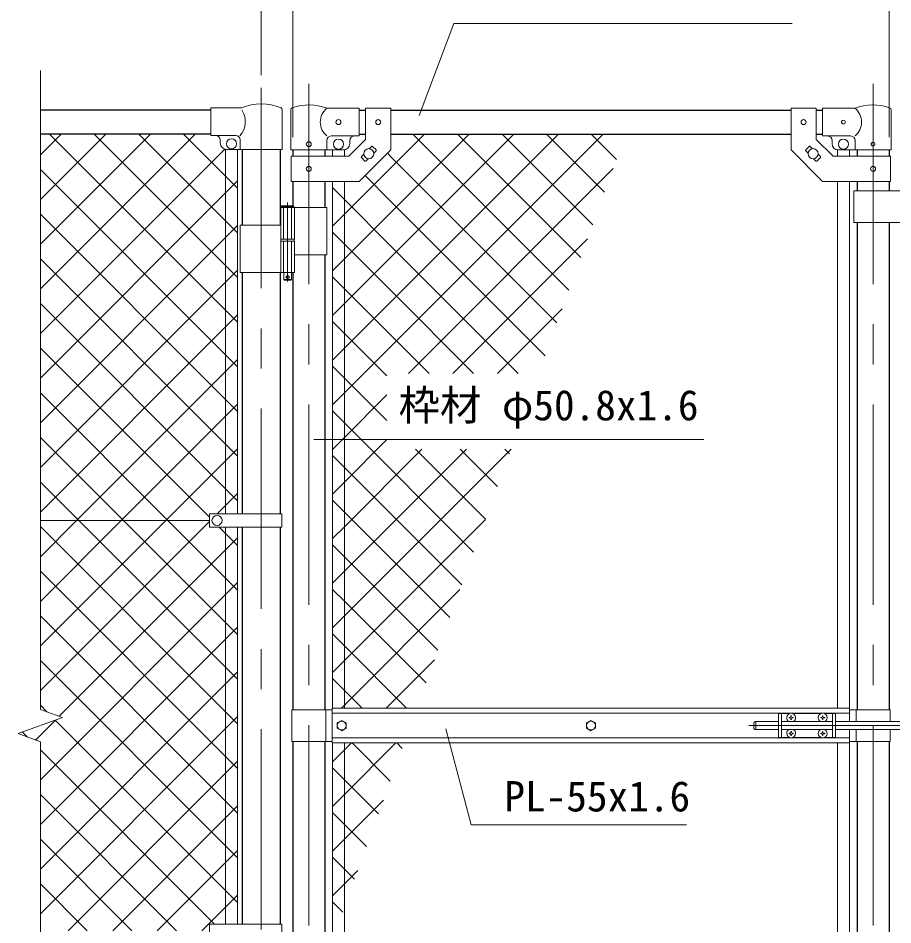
# Model space of a CAD drawing. Units: millimetres, scale not verified. Extents: x -4200 to 4200, y -2970 to 2970.
# Drawn here: x -143 to 1243, y 171 to 1607 of the extents above; entities that cross this region are included whole.
import ezdxf
from ezdxf.enums import TextEntityAlignment as Align

# ---------------------------------------------------------------- set-up
doc = ezdxf.new("R2010")
doc.units = ezdxf.units.MM
doc.header["$LTSCALE"] = 10
doc.linetypes.add('DASHED', pattern=[7.5, 6, -1.5])
doc.linetypes.add('USER1', pattern=[50.8, 31.75, -6.35, 6.35, -6.35])
for name, color, linetype, lineweight in [('0-1_D-STR-TXT', 7, 'Continuous', 13), ('0-2_D-BMK', 2, 'USER1', 13), ('0-3_D-STR1', 1, 'Continuous', 25), ('0-4_D-STR3', 3, 'Continuous', 13), ('0-8_D-STR-DIM', 7, 'Continuous', 13), ('0-B_D-STR2', 7, 'Continuous', 13)]:
    doc.layers.add(name, color=color, linetype=linetype, lineweight=lineweight)
doc.styles.add('ＭＳ ゴシック', font='')
doc.styles.get('ＭＳ ゴシック').set_extended_font_data('MS Gothic')

msp = doc.modelspace()

# ---------------------------------------------------------------- linework, layer by layer
at = {"layer": '0-1_D-STR-TXT'}
for points in [[(1083.32, 1598.46), (547.12, 1598.46), (492.56, 1452.8)], [(943.38, 939.34), (522.55, 939.34), (325.4, 939.34)], [(916.13, 329.11), (574.85, 329.11), (534.34, 481.26)]]:
    msp.add_lwpolyline(points, dxfattribs=at)
at = {"layer": '0-2_D-BMK'}
for p, q in [((241.99, 1496.61), (241.99, -849.21)), ((317.39, 1503.1), (317.39, -535.29)), ((1211.59, 1503.1), (1211.59, -535.29)), ((283.83, 1314.79), (283.83, 1189.9)), ((287.46, 1196.87), (280.21, 1196.87)), ((1014.52, 486.37), (1638.97, 486.37))]:
    msp.add_line(p, q, dxfattribs=at)
at = {"layer": '0-3_D-STR1'}
for p, q in [((161.99, 1461.37), (-108.01, 1461.37)), ((397.39, 1461.37), (407.39, 1461.37)), ((447.39, 1461.37), (1081.59, 1461.37)), ((1121.59, 1461.37), (1131.59, 1461.37)), ((161.99, 1423.37), (-108.01, 1423.37)), ((397.39, 1423.37), (407.39, 1423.37)), ((447.39, 1423.37), (1081.59, 1423.37)), ((1121.59, 1423.37), (1131.59, 1423.37)), ((211.74, 1399.07), (211.74, 1278.87)), ((272.24, 1399.07), (272.24, 1278.87)), ((291.99, 1398.37), (291.99, 1388.32)), ((342.79, 1398.37), (342.79, 1388.32)), ((1186.19, 1398.37), (1186.19, 1388.32)), ((1236.99, 1398.37), (1236.99, 1388.32)), ((291.99, 1348.32), (291.99, 1309.87)), ((342.79, 1348.32), (342.79, 1306.87)), ((1186.19, 1348.32), (1186.19, 1333.32)), ((1236.99, 1348.32), (1236.99, 1333.32)), ((1186.19, 1283.32), (1186.19, 511.37)), ((1236.99, 1283.32), (1236.99, 511.37)), ((342.79, 1231.87), (342.79, 511.37)), ((211.74, 1203.87), (211.74, 821.87)), ((272.24, 1203.87), (272.24, 821.87)), ((291.99, 1203.87), (291.99, 511.37)), ((211.74, 800.87), (211.74, 171.87)), ((272.24, 800.87), (272.24, 171.87)), ((291.99, 461.37), (291.99, -256.13)), ((342.79, 461.37), (342.79, -259.13)), ((1186.19, 461.37), (1186.19, -222.63)), ((1236.99, 461.37), (1236.99, -222.63))]:
    msp.add_line(p, q, dxfattribs=at)
at = {"layer": '0-4_D-STR3'}
for p, q in [((161.99, 1421.07), (161.99, 1465.07)), ((210.86, 1465.07), (161.99, 1465.07)), ((275.39, 1461.92), (275.39, 1399.07)), ((288.84, 1398.37), (288.84, 1462.06)), ((397.39, 1464.37), (345.94, 1464.37)), ((397.39, 1464.37), (397.39, 1420.37)), ((407.39, 1464.57), (407.39, 1414.89)), ((407.39, 1464.57), (447.39, 1464.57)), ((447.39, 1464.57), (447.39, 1398.32)), ((1081.59, 1464.57), (1081.59, 1398.32)), ((1121.59, 1464.57), (1081.59, 1464.57)), ((1121.59, 1464.57), (1121.59, 1414.89)), ((1131.59, 1464.37), (1183.04, 1464.37)), ((1131.59, 1464.37), (1131.59, 1420.37)), ((1240.14, 1398.37), (1240.14, 1462.06)), ((201.59, 1421.07), (161.99, 1421.07)), ((176.99, 1409.07), (176.99, 1414.07)), ((208.59, 1414.07), (208.59, 1399.07)), ((345.94, 1398.37), (345.94, 1413.37)), ((397.39, 1420.37), (352.94, 1420.37)), ((380.82, 1388.32), (407.39, 1414.89)), ((382.39, 1413.37), (382.39, 1408.37)), ((1148.16, 1388.32), (1121.59, 1414.89)), ((1131.59, 1420.37), (1176.04, 1420.37)), ((1146.59, 1413.37), (1146.59, 1408.37)), ((1183.04, 1398.37), (1183.04, 1413.37)), ((185.49, 1399.07), (185.49, 821.87)), ((275.39, 1399.07), (186.99, 1399.07)), ((204.49, 1399.07), (204.49, 821.87)), ((288.84, 1398.37), (345.94, 1398.37)), ((345.94, 1398.37), (372.39, 1398.37)), ((354.89, 1398.37), (354.89, 1388.32)), ((373.89, 1398.37), (373.89, 1388.32)), ((413.27, 1400.27), (416.99, 1403.98)), ((418.4, 1403.98), (424.06, 1398.33)), ((420.34, 1393.2), (424.06, 1396.91)), ((1110.58, 1403.98), (1104.92, 1398.33)), ((1108.64, 1393.2), (1104.92, 1396.91)), ((1115.71, 1400.27), (1111.99, 1403.98)), ((1155.09, 1398.37), (1155.09, 1388.32)), ((1183.04, 1398.37), (1156.59, 1398.37)), ((1174.09, 1398.37), (1174.09, 1388.32)), ((1240.14, 1398.37), (1183.04, 1398.37)), ((289.69, 1388.32), (380.82, 1388.32)), ((289.69, 1388.32), (289.69, 1348.32)), ((400.72, 1387.72), (404.44, 1391.44)), ((400.72, 1386.31), (406.38, 1380.65)), ((407.79, 1380.65), (411.51, 1384.37)), ((1121.19, 1380.65), (1117.47, 1384.37)), ((1128.26, 1386.31), (1122.6, 1380.65)), ((1128.26, 1387.72), (1124.54, 1391.44)), ((1239.29, 1388.32), (1148.16, 1388.32)), ((1239.29, 1388.32), (1239.29, 1348.32)), ((354.89, 1348.32), (354.89, 513.87)), ((373.89, 1348.32), (373.89, 513.87)), ((1155.09, 1348.32), (1155.09, 513.87)), ((1174.09, 1348.32), (1174.09, 513.87)), ((1301.39, 1333.32), (1181.39, 1333.32)), ((1181.39, 1333.32), (1181.39, 1283.32)), ((273.83, 1308.87), (274.83, 1309.87)), ((273.83, 1308.87), (273.83, 1306.87)), ((273.83, 1308.87), (293.83, 1308.87)), ((292.83, 1309.87), (274.83, 1309.87)), ((273.03, 1306.87), (273.03, 1256.87)), ((345.94, 1306.87), (273.03, 1306.87)), ((294.63, 1306.87), (294.63, 1256.87)), ((345.94, 1306.87), (345.94, 1231.87)), ((273.03, 1278.87), (208.69, 1278.87)), ((208.69, 1278.87), (208.69, 1203.87)), ((1301.39, 1283.32), (1181.39, 1283.32)), ((294.63, 1256.87), (273.03, 1256.87)), ((294.63, 1253.87), (273.03, 1253.87)), ((273.03, 1253.87), (273.03, 1203.87)), ((273.33, 1256.87), (273.33, 1253.87)), ((294.33, 1253.87), (273.33, 1253.87)), ((294.33, 1256.87), (294.33, 1253.87)), ((294.63, 1253.87), (294.63, 1203.87)), ((345.94, 1231.87), (294.74, 1231.87)), ((294.63, 1203.87), (208.69, 1203.87)), ((278.83, 1191.87), (277.83, 1192.87)), ((288.83, 1191.87), (289.83, 1192.87)), ((289.83, 1203.87), (289.83, 1192.87)), ((288.83, 1191.87), (278.83, 1191.87)), ((159.99, 821.87), (159.99, 800.87)), ((274.79, 821.87), (159.99, 821.87)), ((274.79, 821.87), (274.79, 800.87)), ((-108.01, 811.37), (159.99, 811.37)), ((274.79, 800.87), (159.99, 800.87)), ((185.49, 800.87), (185.49, 171.87)), ((204.49, 800.87), (204.49, 171.87)), ((290.39, 511.37), (290.39, 461.37)), ((290.39, 511.37), (354.49, 511.37)), ((344.39, 511.37), (344.39, 461.37)), ((1174.49, 513.87), (354.49, 513.87)), ((354.49, 458.87), (354.49, 513.87)), ((1174.49, 505.87), (354.49, 505.87)), ((1061.84, 505.37), (1061.84, 467.37)), ((1079.24, 505.37), (1061.84, 505.37)), ((1066.34, 505.37), (1066.34, 467.37)), ((1129.24, 505.37), (1084.44, 505.37)), ((1151.84, 505.37), (1134.44, 505.37)), ((1147.34, 505.37), (1147.34, 467.37)), ((1151.84, 505.37), (1151.84, 467.37)), ((1174.49, 492.87), (1174.49, 513.87)), ((1238.59, 511.37), (1174.49, 511.37)), ((1184.59, 511.37), (1184.59, 492.87)), ((1238.59, 511.37), (1238.59, 492.87)), ((1022.64, 489.87), (1022.64, 482.87)), ((1037.09, 492.87), (1025.64, 492.87)), ((1025.64, 492.87), (1025.64, 479.87)), ((1036.94, 492.87), (1061.84, 492.87)), ((1066.34, 492.87), (1147.34, 492.87)), ((1078.69, 498.47), (1078.69, 498.87)), ((1079.99, 498.45), (1078.69, 498.47)), ((1081.45, 502.02), (1081.42, 500.72)), ((1081.45, 495.72), (1081.42, 497.01)), ((1082.24, 502.02), (1081.45, 502.02)), ((1082.24, 495.72), (1081.45, 495.72)), ((1082.24, 502.02), (1082.26, 500.72)), ((1082.24, 495.72), (1082.26, 497.01)), ((1083.69, 499.28), (1084.99, 499.26)), ((1084.99, 499.26), (1084.99, 498.87)), ((1129.99, 499.28), (1128.69, 499.26)), ((1128.69, 499.26), (1128.69, 498.87)), ((1131.45, 502.02), (1131.42, 500.72)), ((1131.45, 495.72), (1131.42, 497.01)), ((1132.24, 502.02), (1131.45, 502.02)), ((1132.24, 495.72), (1131.45, 495.72)), ((1132.24, 502.02), (1132.26, 500.72)), ((1132.24, 495.72), (1132.26, 497.01)), ((1133.69, 498.45), (1134.99, 498.47)), ((1134.99, 498.47), (1134.99, 498.87)), ((1151.84, 492.87), (1332.64, 492.87)), ((1037.09, 479.87), (1025.64, 479.87)), ((1036.94, 479.87), (1061.84, 479.87)), ((1066.34, 479.87), (1147.34, 479.87)), ((1081.45, 477.02), (1081.42, 475.72)), ((1082.24, 477.02), (1081.45, 477.02)), ((1082.24, 477.02), (1082.26, 475.72)), ((1083.69, 474.28), (1084.99, 474.26)), ((1084.99, 474.26), (1084.99, 473.87)), ((1129.99, 474.28), (1128.69, 474.26)), ((1128.69, 474.26), (1128.69, 473.87)), ((1131.45, 477.02), (1131.42, 475.72)), ((1132.24, 477.02), (1131.45, 477.02)), ((1132.24, 477.02), (1132.26, 475.72)), ((1133.69, 474.28), (1134.99, 474.26)), ((1134.99, 474.26), (1134.99, 473.87)), ((1151.84, 479.87), (1332.64, 479.87)), ((1174.49, 458.87), (1174.49, 479.87)), ((1184.59, 479.87), (1184.59, 461.37)), ((1238.59, 479.87), (1238.59, 461.37)), ((290.39, 461.37), (354.49, 461.37)), ((1174.49, 466.87), (354.49, 466.87)), ((1079.24, 467.37), (1061.84, 467.37)), ((1078.69, 473.47), (1078.69, 473.87)), ((1079.99, 473.45), (1078.69, 473.47)), ((1081.45, 470.72), (1081.42, 472.01)), ((1082.24, 470.72), (1081.45, 470.72)), ((1082.24, 470.72), (1082.26, 472.01)), ((1083.69, 473.45), (1084.99, 473.47)), ((1129.24, 467.37), (1084.44, 467.37)), ((1084.99, 473.47), (1084.99, 473.87)), ((1131.45, 470.72), (1131.42, 472.01)), ((1132.24, 470.72), (1131.45, 470.72)), ((1132.24, 470.72), (1132.26, 472.01)), ((1133.69, 473.45), (1134.99, 473.47)), ((1151.84, 467.37), (1134.44, 467.37)), ((1134.99, 473.47), (1134.99, 473.87)), ((1238.59, 461.37), (1174.49, 461.37)), ((1174.49, 458.87), (354.49, 458.87)), ((354.89, 458.87), (354.89, -375.58)), ((373.89, 458.87), (373.89, -375.58)), ((1155.09, 458.87), (1155.09, -222.63)), ((1174.09, 458.87), (1174.09, -222.63)), ((159.99, 171.87), (159.99, 150.87)), ((274.79, 171.87), (159.99, 171.87)), ((274.79, 171.87), (274.79, 150.87))]:
    msp.add_line(p, q, dxfattribs=at)
at = {"layer": '0-4_D-STR3', "linetype": 'DASHED'}
for p, q in [((277.53, 1306.87), (277.53, 1256.87)), ((290.13, 1306.87), (290.13, 1256.87)), ((277.53, 1253.87), (277.53, 1203.87)), ((290.13, 1253.87), (290.13, 1203.87))]:
    msp.add_line(p, q, dxfattribs=at)
at = {"layer": '0-4_D-STR3'}
for points in [[(289.69, 1348.32), (397.39, 1348.32), (447.39, 1398.32)], [(1239.29, 1348.32), (1131.59, 1348.32), (1081.59, 1398.32)], [(292.83, 1309.87), (293.83, 1308.87), (293.83, 1306.87)], [(277.83, 1203.87), (277.83, 1192.87), (289.83, 1192.87)], [(1079.99, 499.28), (1078.69, 499.26), (1078.69, 498.87)], [(1083.69, 498.45), (1084.99, 498.47), (1084.99, 498.87)], [(1129.99, 498.45), (1128.69, 498.47), (1128.69, 498.87)], [(1133.69, 499.28), (1134.99, 499.26), (1134.99, 498.87)], [(1079.99, 474.28), (1078.69, 474.26), (1078.69, 473.87)], [(1129.99, 473.45), (1128.69, 473.47), (1128.69, 473.87)]]:
    msp.add_lwpolyline(points, dxfattribs=at)
for points in [[(369.49, 494.47), (376.51, 490.42), (376.51, 482.32), (369.49, 478.27), (362.48, 482.32), (362.48, 490.42)], [(764.49, 494.47), (771.51, 490.42), (771.51, 482.32), (764.49, 478.27), (757.48, 482.32), (757.48, 490.42)]]:
    msp.add_lwpolyline(points, close=True, dxfattribs=at)
for centre, radius in [((364.39, 1442.37), 4), ((427.39, 1442.32), 4), ((1101.59, 1442.32), 4), ((1164.59, 1442.37), 3), ((194.99, 1408.07), 8), ((317.39, 1407.37), 4), ((364.39, 1407.37), 8), ((1164.59, 1407.37), 8), ((1211.59, 1407.37), 3), ((412.39, 1392.32), 8), ((1116.59, 1392.32), 8), ((317.39, 1368.32), 4), ((1211.59, 1368.32), 4), ((283.83, 1196.87), 2.5), ((171.99, 811.37), 8), ((369.49, 486.37), 7.03), ((764.49, 486.37), 7.03)]:
    msp.add_circle(centre, radius, dxfattribs=at)
for centre, radius, start, end in [((241.99, 1391.37), 80, 66.89371, 112.90125), ((317.39, 1389.64), 80, 69.0916, 109.22051), ((1211.59, 1389.64), 80, 70.77949, 110.9084), ((183.46, 1443.12), 33.4, 317.7041, 33.64086), ((272.09, 1461.92), 3.3, 0, 66.89371), ((292.14, 1462.06), 3.3, 109.22051, 180), ((364.14, 1442.37), 28.55, 129.59418, 230.40582), ((1164.84, 1442.37), 28.55, 309.59418, 50.40582), ((1236.84, 1462.06), 3.3, 0, 70.77949), ((169.99, 1414.07), 7, 0, 90), ((186.99, 1409.07), 10, 180, 270), ((201.59, 1414.07), 7, 0, 90), ((352.94, 1413.37), 7, 90, 180), ((372.39, 1408.37), 10, 270, 0), ((389.39, 1413.37), 7, 90, 180), ((1139.59, 1413.37), 7, 0, 90), ((1156.59, 1408.37), 10, 180, 270), ((1176.04, 1413.37), 7, 0, 90), ((417.69, 1403.28), 1, 45, 135), ((423.35, 1397.62), 1, 315, 45), ((1105.63, 1397.62), 1, 135, 225), ((1111.29, 1403.28), 1, 45, 135), ((401.43, 1387.01), 1, 135, 225), ((407.09, 1381.36), 1, 225, 315), ((1121.89, 1381.36), 1, 225, 315), ((1127.55, 1387.01), 1, 315, 45), ((1081.84, 498.87), 7, 0, 180), ((1131.84, 498.87), 7, 0, 180), ((1025.64, 489.87), 3, 90, 180), ((1081.84, 498.87), 7, 180, 238.99728), ((1079.94, 500.77), 1.49, 270, 0), ((1079.94, 496.96), 1.49, 0, 90), ((1083.75, 500.77), 1.49, 180, 270), ((1083.75, 496.96), 1.49, 90, 180), ((1081.84, 498.87), 7, 301.00272, 0), ((1131.84, 498.87), 7, 180, 238.99728), ((1129.94, 500.77), 1.49, 270, 0), ((1129.94, 496.96), 1.49, 0, 90), ((1133.75, 500.77), 1.49, 180, 270), ((1133.75, 496.96), 1.49, 90, 180), ((1131.84, 498.87), 7, 301.00272, 0), ((1025.64, 482.87), 3, 180, 270), ((1081.84, 473.87), 7, 121.00272, 180), ((1079.94, 475.77), 1.49, 270, 0), ((1083.75, 475.77), 1.49, 180, 270), ((1081.84, 473.87), 7, 0, 58.99728), ((1131.84, 473.87), 7, 121.00272, 180), ((1129.94, 475.77), 1.49, 270, 0), ((1133.75, 475.77), 1.49, 180, 270), ((1131.84, 473.87), 7, 0, 58.99728), ((1081.84, 473.87), 7, 180, 0), ((1079.94, 471.96), 1.49, 0, 90), ((1083.75, 471.96), 1.49, 90, 180), ((1131.84, 473.87), 7, 180, 0), ((1129.94, 471.96), 1.49, 0, 90), ((1133.75, 471.96), 1.49, 90, 180)]:
    msp.add_arc(centre, radius, start, end, dxfattribs=at)
at = {"layer": '0-8_D-STR-DIM'}
for p, q in [((241.99, 1516.61), (241.99, 1851.37)), ((291.99, 1418.37), (291.99, 1731.37)), ((1236.99, 1418.37), (1236.99, 1731.37)), ((1236.99, 1418.37), (1236.99, 1731.37)), ((-108.01, 512.02), (-108.01, 1524.37)), ((-72.77, 499.19), (-108.01, 512.02)), ((-143.25, 473.54), (-72.77, 499.19)), ((-108.01, 460.72), (-143.25, 473.54)), ((-108.01, -631.63), (-108.01, 460.72))]:
    msp.add_line(p, q, dxfattribs=at)
at = {"layer": '0-B_D-STR2'}
for p, q in [((-108.01, 1390.26), (-74.9, 1423.37)), ((-108.01, 1319.55), (-4.19, 1423.37)), ((-108.01, 1248.84), (66.52, 1423.37)), ((-108.01, 1178.13), (137.23, 1423.37)), ((185.49, 1144.36), (-93.52, 1423.37)), ((185.49, 1215.07), (-22.8, 1423.37)), ((185.49, 1285.78), (47.91, 1423.37)), ((185.49, 1356.49), (118.62, 1423.37)), ((447.39, 1369.93), (500.83, 1423.37)), ((447.39, 1299.22), (571.54, 1423.37)), ((447.39, 1228.51), (642.25, 1423.37)), ((447.39, 1157.8), (712.96, 1423.37)), ((447.39, 1087.09), (783.67, 1423.37)), ((729.6, 1175.99), (482.22, 1423.37)), ((748.46, 1227.83), (552.93, 1423.37)), ((767.33, 1279.67), (623.64, 1423.37)), ((786.2, 1331.52), (694.35, 1423.37)), ((805.07, 1383.36), (765.06, 1423.37)), ((-108.01, 1107.42), (184.09, 1399.52)), ((447.39, 1387.48), (441.97, 1392.9)), ((710.73, 1124.15), (447.39, 1387.48)), ((185.49, 1073.65), (-108.01, 1367.15)), ((373.89, 1296.43), (447.39, 1369.93)), ((475.14, 1044.12), (799.75, 1368.73)), ((204.49, 1337.49), (185.49, 1356.49)), ((447.39, 1316.77), (406.62, 1357.55)), ((185.49, 1330.21), (204.49, 1349.21)), ((354.89, 1348.14), (355.07, 1348.32)), ((373.89, 1319.56), (354.89, 1338.56)), ((-108.01, 1036.71), (185.49, 1330.21)), ((447.39, 1246.06), (373.89, 1319.56)), ((691.86, 1072.31), (447.39, 1316.77)), ((185.49, 1002.94), (-108.01, 1296.44)), ((354.89, 1277.43), (373.89, 1296.43)), ((373.89, 1225.72), (447.39, 1299.22)), ((204.49, 1266.78), (185.49, 1285.78)), ((185.49, 1259.5), (204.49, 1278.5)), ((373.89, 1248.85), (354.89, 1267.85)), ((-108.01, 966), (185.49, 1259.5)), ((545.85, 1044.12), (759.28, 1257.56)), ((447.39, 1175.35), (373.89, 1248.85)), ((649.33, 1044.12), (447.39, 1246.06)), ((185.49, 932.23), (-108.01, 1225.73)), ((354.89, 1206.72), (373.89, 1225.72)), ((373.89, 1155.01), (447.39, 1228.51)), ((204.49, 1196.07), (185.49, 1215.07)), ((185.49, 1188.79), (204.49, 1207.79)), ((-108.01, 895.29), (185.49, 1188.79)), ((578.62, 1044.12), (447.39, 1175.35)), ((185.49, 861.52), (-108.01, 1155.02)), ((354.89, 1136.01), (373.89, 1155.01)), ((373.89, 1084.3), (447.39, 1157.8)), ((204.49, 1125.36), (185.49, 1144.36)), ((185.49, 1118.08), (204.49, 1137.08)), ((616.56, 1044.12), (718.82, 1146.38)), ((373.89, 1107.43), (354.89, 1126.43)), ((-108.01, 824.58), (185.49, 1118.08)), ((441.09, 1040.23), (373.89, 1107.43)), ((159.99, 816.31), (-108.01, 1084.31)), ((354.89, 1065.3), (373.89, 1084.3)), ((373.89, 1013.59), (447.39, 1087.09)), ((204.49, 1054.65), (185.49, 1073.65)), ((185.49, 1047.37), (204.49, 1066.37)), ((373.89, 1036.72), (354.89, 1055.72)), ((-50.51, 811.37), (185.49, 1047.37)), ((441.09, 969.52), (373.89, 1036.72)), ((94.22, 811.37), (-108.01, 1013.6)), ((354.89, 994.59), (373.89, 1013.59)), ((373.89, 942.88), (441.09, 1010.08)), ((204.49, 983.94), (185.49, 1002.94)), ((185.49, 976.66), (204.49, 995.66)), ((373.89, 966.01), (354.89, 985.01)), ((20.2, 811.37), (185.49, 976.66)), ((578.64, 761.26), (373.89, 966.01)), ((23.51, 811.37), (-108.01, 942.89)), ((354.89, 923.88), (373.89, 942.88)), ((373.89, 872.16), (441.09, 939.37)), ((204.49, 913.23), (185.49, 932.23)), ((185.49, 905.95), (204.49, 924.95)), ((373.89, 660.03), (637.89, 924.03)), ((597.51, 813.1), (486.49, 924.12)), ((616.38, 864.94), (557.2, 924.12)), ((635.25, 916.78), (627.91, 924.12)), ((90.91, 811.37), (185.49, 905.95)), ((373.89, 895.3), (354.89, 914.3)), ((559.78, 709.41), (373.89, 895.3)), ((-47.2, 811.37), (-108.01, 872.18)), ((354.89, 853.16), (373.89, 872.16)), ((204.49, 842.52), (185.49, 861.52)), ((373.89, 824.59), (354.89, 843.59)), ((540.91, 657.57), (373.89, 824.59)), ((-108.01, 753.87), (-50.51, 811.37)), ((-108.01, 683.16), (20.2, 811.37)), ((-108.01, 612.45), (90.91, 811.37)), ((-108.01, 541.74), (159.99, 809.74)), ((185.49, 578.68), (-47.2, 811.37)), ((185.49, 649.39), (23.51, 811.37)), ((185.49, 720.1), (94.22, 811.37)), ((373.89, 589.32), (597.42, 812.86)), ((185.49, 507.96), (-108.01, 801.46)), ((373.89, 753.88), (354.89, 772.88)), ((522.04, 605.73), (373.89, 753.88)), ((185.49, 437.25), (-108.01, 730.75)), ((204.49, 701.1), (185.49, 720.1)), ((185.49, 693.81), (204.49, 712.81)), ((-108.01, 400.31), (185.49, 693.81)), ((373.89, 683.17), (354.89, 702.17)), ((503.17, 553.89), (373.89, 683.17)), ((185.49, 366.54), (-108.01, 660.04)), ((204.49, 630.39), (185.49, 649.39)), ((354.89, 641.03), (373.89, 660.03)), ((185.49, 623.1), (204.49, 642.1)), ((-108.01, 329.6), (185.49, 623.1)), ((185.49, 295.83), (-108.01, 589.33)), ((354.89, 570.32), (373.89, 589.32)), ((439.86, 513.87), (516.5, 590.51)), ((204.49, 559.68), (185.49, 578.68)), ((185.49, 552.39), (204.49, 571.39)), ((-108.01, 258.89), (185.49, 552.39)), ((-97.63, 508.24), (-108.01, 518.62)), ((204.49, 488.96), (185.49, 507.96)), ((-115.57, 463.47), (-83.89, 495.15)), ((185.49, 481.68), (204.49, 500.68)), ((-128.14, 468.04), (-136.2, 476.11)), ((-108.01, 188.18), (185.49, 481.68)), ((168.04, 171.87), (-108.01, 447.91)), ((446.56, 398.36), (386.06, 458.87)), ((465.43, 450.21), (456.77, 458.87)), ((204.49, 418.25), (185.49, 437.25)), ((185.49, 410.97), (204.49, 429.97)), ((373.89, 400.32), (354.89, 419.32)), ((-64.11, 161.37), (185.49, 410.97)), ((427.69, 346.52), (373.89, 400.32)), ((107.82, 161.37), (-108.01, 377.2)), ((204.49, 347.54), (185.49, 366.54)), ((185.49, 340.26), (204.49, 359.26)), ((373.89, 306.48), (435.57, 368.16)), ((373.89, 329.61), (354.89, 348.61)), ((6.6, 161.37), (185.49, 340.26)), ((408.82, 294.68), (373.89, 329.61)), ((37.11, 161.37), (-108.01, 306.49)), ((354.89, 287.48), (373.89, 306.48)), ((204.49, 276.83), (185.49, 295.83)), ((185.49, 269.55), (204.49, 288.55)), ((373.89, 258.9), (354.89, 277.9)), ((77.31, 161.37), (185.49, 269.55)), ((389.96, 242.84), (373.89, 258.9)), ((373.89, 235.77), (395.1, 256.98)), ((-33.6, 161.37), (-108.01, 235.78)), ((354.89, 216.77), (373.89, 235.77)), ((185.49, 198.84), (204.49, 217.84)), ((371.09, 191), (354.89, 207.19)), ((148.02, 161.37), (185.49, 198.84))]:
    msp.add_line(p, q, dxfattribs=at)
for points in [[(507.91, 1044.12), (447.39, 1104.64), (373.89, 1178.14), (354.89, 1197.14)], [(354.89, 782.45), (373.89, 801.45), (496.56, 924.12)], [(354.89, 711.74), (373.89, 730.74), (567.27, 924.12)], [(172.12, 821.87), (185.49, 835.24), (204.49, 854.24)], [(204.49, 771.81), (185.49, 790.81), (175.43, 800.87)], [(-77.95, 501.08), (185.49, 764.52), (204.49, 783.52)], [(369.15, 513.87), (373.89, 518.61), (556.96, 701.68)], [(472.48, 513.87), (373.89, 612.46), (354.89, 631.46)], [(401.77, 513.87), (373.89, 541.75), (354.89, 560.75)], [(204.49, 206.12), (185.49, 225.12), (-84.36, 494.97)], [(354.89, 428.9), (373.89, 447.9), (384.86, 458.87)], [(354.89, 358.19), (373.89, 377.19), (455.57, 458.87)]]:
    msp.add_lwpolyline(points, dxfattribs=at)

# ---------------------------------------------------------------- texts
at = {"layer": '0-1_D-STR-TXT', "style": 'ＭＳ ゴシック'}
for s, p in [('枠材 φ50.8x1.6', (459.62, 955.48)), ('PL-55x1.6', (627.3, 335.86))]:
    msp.add_text(s, height=48.09, dxfattribs=at).set_placement(p, align=Align.BOTTOM_LEFT)

doc.saveas('drawing.dxf')
